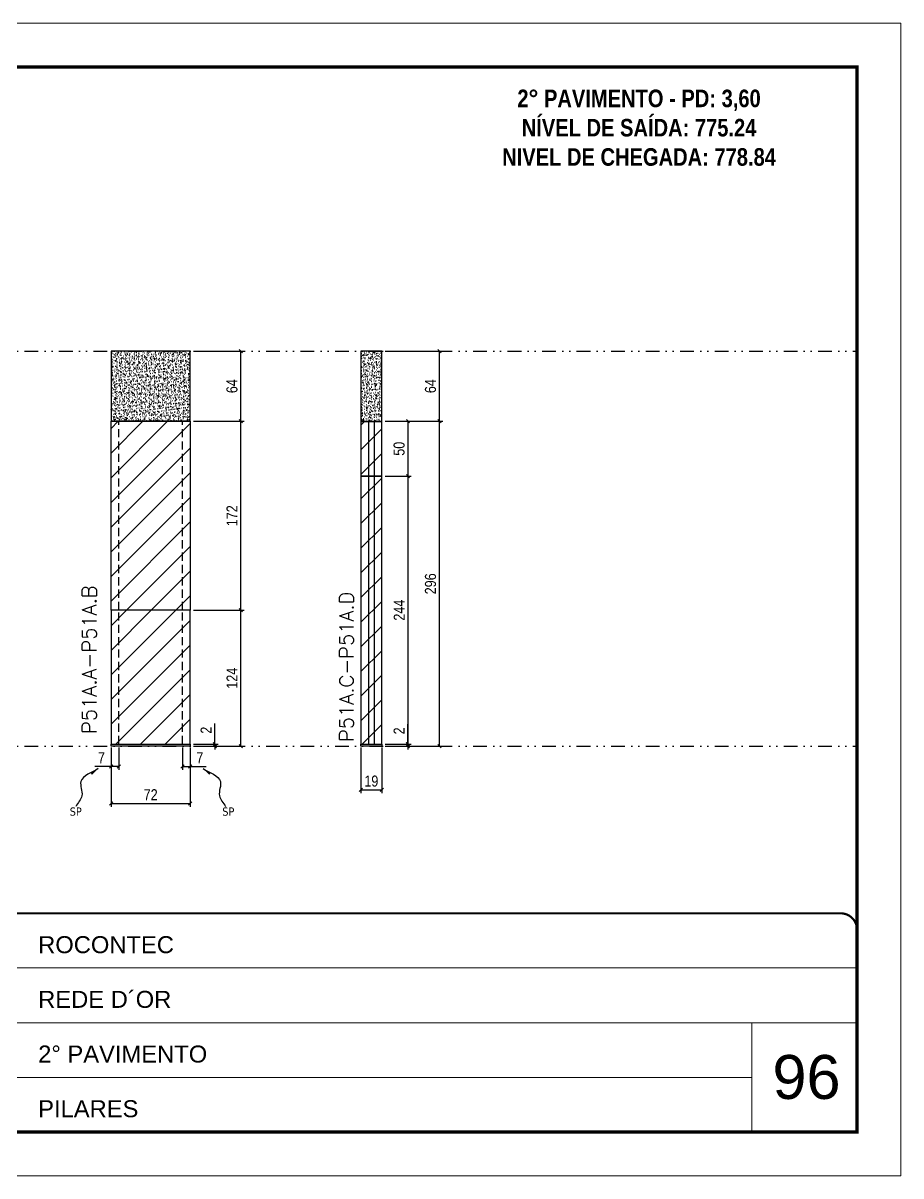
# Model space of a CAD drawing. Extents: x 2949 to 9203, y -16089 to 12527.
# Drawn here: x 8402 to 9203, y -14940 to -13890 of the extents above; entities that cross this region are included whole.
import ezdxf

# ---------------------------------------------------------------- set-up
doc = ezdxf.new("R2010")
doc.units = 0
for name, pattern in [('CONTINUO', [0]), ('DASHED', [0.75, 0.5, -0.25]), ('DIVIDE2', [0.625, 0.25, -0.125, 0, -0.125, 0, -0.125]), ('HIDDEN', [0.375, 0.25, -0.125])]:
    doc.linetypes.add(name, pattern=pattern)
for name, color, linetype, lineweight in [('CARIMBO', 255, 'Continuous', 9), ('Folhas', 255, 'Continuous', 9), ('Hachura', 251, 'Continuous', 9), ('SARRAFO DE PRESSAO', 251, 'DASHED', 9), ('Texto Seção', 7, 'Continuous', 15)]:
    doc.layers.add(name, color=color, linetype=linetype, lineweight=lineweight)
for name, color, linetype in [('COTA', 241, 'Continuous'), ('NOMENCLATURA', 7, 'Continuous'), ('Nível', 160, 'Continuous'), ('Painéis', 200, 'Continuous'), ('SARR_2.2x7', 40, 'Continuous'), ('Sarrafo de Pressão', 42, 'HIDDEN'), ('texto', 7, 'Continuous')]:
    doc.layers.add(name, color=color, linetype=linetype)
doc.styles.add('ARIAL', font='arial.ttf')
doc.styles.add('COTA TECNICA', font='techl___.ttf', dxfattribs={"height": 10})
doc.styles.add('COTA TECNICA-50', font='techl___.ttf', dxfattribs={"height": 10})
doc.styles.add('REGUA-120', font='ROMANS.shx', dxfattribs={"height": 15})
doc.styles.add('ROMANC', font='techb___.ttf', dxfattribs={"height": 2.5})
doc.styles.get("Standard").update_dxf_attribs({"font": 'arial.ttf'})
doc.dimstyles.new('COTA PAINEL-50', dxfattribs={"dimtxt": 10, "dimasz": 3, "dimexe": 3, "dimexo": 3, "dimgap": 3, "dimtad": 1, "dimdec": 1, "dimzin": 12, "dimdsep": 46, "dimtxsty": 'COTA TECNICA-50', "dimblk1": 'OBLIQUE', "dimblk2": 'OBLIQUE', "dimsah": 1, "dimcen": 0.9, "dimclrd": 4, "dimclre": 4, "dimclrt": 240, "dimadec": 1, "dimazin": 3, "dimtfac": 1, "dimtdec": 1, "dimtmove": 0, "dimatfit": 3, "dimfxl": 1, "dimtolj": 1, "dimtzin": 12, "dimarcsym": 0})
doc.dimstyles.new('PAINEL', dxfattribs={"dimtxt": 10, "dimasz": 3, "dimexe": 3, "dimexo": 3, "dimgap": 3, "dimtad": 1, "dimdec": 1, "dimzin": 12, "dimdsep": 46, "dimtxsty": 'COTA TECNICA', "dimblk1": 'OBLIQUE', "dimblk2": 'OBLIQUE', "dimsah": 1, "dimcen": 0.9, "dimclrd": 4, "dimclre": 4, "dimclrt": 240, "dimadec": 1, "dimazin": 3, "dimtfac": 1, "dimtdec": 1, "dimtmove": 0, "dimatfit": 3, "dimfxl": 1, "dimtolj": 1, "dimtzin": 12, "dimarcsym": 0})
doc.dimstyles.get("Standard").update_dxf_attribs({"dimtxt": 0.18, "dimasz": 0.18, "dimexe": 0.18, "dimexo": 0.0625, "dimgap": 0.09, "dimtad": 0, "dimtih": 1, "dimtoh": 1, "dimdec": 4, "dimzin": 0, "dimdsep": 46, "dimtxsty": 'Standard', "dimcen": 0.09, "dimadec": 0, "dimazin": 0, "dimtfac": 1, "dimtdec": 4, "dimtofl": 0, "dimtmove": 0, "dimatfit": 3, "dimfxl": 1, "dimtolj": 1, "dimtzin": 0, "dimarcsym": 0})

# ---------------------------------------------------------------- blocks, each defined once
blk = doc.blocks.new('9999999999')
at = {"color": 30, "linetype": 'CONTINUO'}
for p, q in [((98564.6, 34379.6), (99584, 34379.6)), ((98564.6, 34329.8), (99488, 34329.8)), ((99584, 34329.8), (99488, 34329.8)), ((99488, 34329.8), (99488, 34230.2)), ((98564.6, 34280), (99488, 34280))]:
    blk.add_line(p, q, dxfattribs=at)
at = {"color": 30, "linetype": 'CONTINUO', "const_width": 2}
blk.add_lwpolyline([(99584, 34230.2), (99584, 34414.4, 0.414214), (99569, 34429.4), (98229, 34429.4, 0.414214), (98214, 34414.4), (98214, 34245.2, 0.414214), (98229, 34230.2), (99584, 34230.2)], format="xyb", dxfattribs=at)
at = {"layer": 'Folhas'}
blk.add_lwpolyline([(98139, 34190.2), (99624, 34190.2), (99624, 35240.2), (98139, 35240.2)], close=True, dxfattribs=at)
at = {"layer": 'Folhas', "color": 30, "const_width": 3}
blk.add_lwpolyline([(98214, 34230.2), (99584, 34230.2), (99584, 35200.2), (98214, 35200.2)], close=True, dxfattribs=at)
at = {"color": 7, "linetype": 'Continuous', "ltscale": 5, "style": 'ARIAL'}
for s, height, p in [('ROCONTEC', 15.48, (98837.7, 34393.1)), ('REDE D´OR', 15.48, (98837.7, 34343.3)), ('2° PAVIMENTO', 15.483, (98837.7, 34293.5)), ('PILARES', 15.48, (98837.7, 34243.7))]:
    blk.add_text(s, height=height, dxfattribs=at).set_placement(p)
blk = doc.blocks.new('_Oblique')
at = {"color": 0, "linetype": 'ByBlock', "lineweight": -2}
blk.add_line((-0.5, -0.5), (0.5, 0.5), dxfattribs=at)
blk = doc.blocks.new('*D3246')
at = {"layer": 'COTA', "color": 4, "lineweight": -2, "transparency": 16777216}
for p, q in [((8482.8, -14550.2), (8482.8, -14604.4)), ((8554.8, -14550.2), (8554.8, -14604.4)), ((8482.8, -14601.4), (8554.8, -14601.4))]:
    blk.add_line(p, q, dxfattribs=at)
at = {"layer": 'Defpoints', "color": 0, "transparency": 16777216}
for p in [(8482.8, -14547.2), (8554.8, -14547.2), (8554.8, -14601.4)]:
    blk.add_point(p, dxfattribs=at)
at = {"layer": 'COTA', "color": 4, "lineweight": -2, "transparency": 16777216, "xscale": 3, "yscale": 3, "zscale": 3, "rotation": 180}
blk.add_blockref('_Oblique', (8482.8, -14601.4), dxfattribs=at)
at = {"layer": 'COTA', "color": 4, "lineweight": -2, "transparency": 16777216, "xscale": 3, "yscale": 3, "zscale": 3}
blk.add_blockref('_Oblique', (8554.8, -14601.4), dxfattribs=at)
at = {"layer": 'COTA', "color": 240, "transparency": 16777216, "insert": (8518.8, -14593.3), "char_height": 10, "attachment_point": 5, "style": 'COTA TECNICA'}
blk.add_mtext('\\A1;72', dxfattribs=at)
blk = doc.blocks.new('*D3247')
at = {"layer": 'COTA', "color": 4, "lineweight": -2, "transparency": 16777216}
for p, q in [((8557.8, -14425.2), (8604, -14425.2)), ((8601, -14549.2), (8601, -14425.2)), ((8557.8, -14549.2), (8604, -14549.2))]:
    blk.add_line(p, q, dxfattribs=at)
at = {"layer": 'Defpoints', "color": 0, "transparency": 16777216}
for p in [(8554.8, -14425.2), (8601, -14425.2), (8554.8, -14549.2)]:
    blk.add_point(p, dxfattribs=at)
at = {"layer": 'COTA', "color": 4, "lineweight": -2, "transparency": 16777216, "xscale": 3, "yscale": 3, "zscale": 3}
for p, rotation in [((8601, -14425.2), 90), ((8601, -14549.2), 270)]:
    blk.add_blockref('_Oblique', p, dxfattribs=dict(at, rotation=rotation))
at = {"layer": 'COTA', "color": 240, "transparency": 16777216, "insert": (8592.9, -14487.2), "char_height": 10, "attachment_point": 5, "rotation": 90, "style": 'COTA TECNICA-50'}
blk.add_mtext('\\A1;124', dxfattribs=at)
blk = doc.blocks.new('*D3248')
at = {"layer": 'COTA', "color": 4, "lineweight": -2, "transparency": 16777216}
for p, q in [((8577.3, -14547.2), (8577.3, -14528.4)), ((8557.8, -14547.2), (8580.3, -14547.2)), ((8557.8, -14549.2), (8580.3, -14549.2)), ((8577.3, -14549.2), (8577.3, -14547.2)), ((8577.3, -14549.2), (8577.3, -14552.2))]:
    blk.add_line(p, q, dxfattribs=at)
at = {"layer": 'Defpoints', "color": 0, "transparency": 16777216}
for p in [(8554.8, -14547.2), (8554.8, -14549.2), (8577.3, -14549.2)]:
    blk.add_point(p, dxfattribs=at)
at = {"layer": 'COTA', "color": 4, "lineweight": -2, "transparency": 16777216, "xscale": 3, "yscale": 3, "zscale": 3}
for p, rotation in [((8577.3, -14547.2), 270), ((8577.3, -14549.2), 90)]:
    blk.add_blockref('_Oblique', p, dxfattribs=dict(at, rotation=rotation))
at = {"layer": 'COTA', "color": 240, "transparency": 16777216, "insert": (8569.3, -14534.5), "char_height": 10, "attachment_point": 5, "rotation": 90, "style": 'COTA TECNICA-50'}
blk.add_mtext('\\A1;2', dxfattribs=at)
blk = doc.blocks.new('*D3249')
at = {"layer": 'COTA', "color": 4, "lineweight": -2, "transparency": 16777216}
for p, q in [((8482.8, -14552.2), (8482.8, -14570.7)), ((8489.8, -14550.2), (8489.8, -14570.7)), ((8482.8, -14567.7), (8468, -14567.7)), ((8489.8, -14567.7), (8482.8, -14567.7))]:
    blk.add_line(p, q, dxfattribs=at)
at = {"layer": 'Defpoints', "color": 0, "transparency": 16777216}
for p in [(8482.8, -14549.2), (8489.8, -14547.2), (8482.8, -14567.7)]:
    blk.add_point(p, dxfattribs=at)
at = {"layer": 'COTA', "color": 4, "lineweight": -2, "transparency": 16777216, "xscale": 3, "yscale": 3, "zscale": 3, "rotation": 180}
blk.add_blockref('_Oblique', (8482.8, -14567.7), dxfattribs=at)
at = {"layer": 'COTA', "color": 4, "lineweight": -2, "transparency": 16777216, "xscale": 3, "yscale": 3, "zscale": 3}
blk.add_blockref('_Oblique', (8489.8, -14567.7), dxfattribs=at)
at = {"layer": 'COTA', "color": 240, "transparency": 16777216, "insert": (8473.9, -14559.6), "char_height": 10, "attachment_point": 5, "style": 'COTA TECNICA-50'}
blk.add_mtext('\\A1;7', dxfattribs=at)
blk = doc.blocks.new('*D3250')
at = {"layer": 'COTA', "color": 4, "lineweight": -2, "transparency": 16777216}
for p, q in [((8547.8, -14550.2), (8547.8, -14570.7)), ((8554.8, -14552.2), (8554.8, -14570.7)), ((8547.8, -14567.7), (8554.8, -14567.7)), ((8554.8, -14567.7), (8569.5, -14567.7))]:
    blk.add_line(p, q, dxfattribs=at)
at = {"layer": 'Defpoints', "color": 0, "transparency": 16777216}
for p in [(8547.8, -14547.2), (8554.8, -14549.2), (8554.8, -14567.7)]:
    blk.add_point(p, dxfattribs=at)
at = {"layer": 'COTA', "color": 4, "lineweight": -2, "transparency": 16777216, "xscale": 3, "yscale": 3, "zscale": 3, "rotation": 180}
blk.add_blockref('_Oblique', (8547.8, -14567.7), dxfattribs=at)
at = {"layer": 'COTA', "color": 4, "lineweight": -2, "transparency": 16777216, "xscale": 3, "yscale": 3, "zscale": 3}
blk.add_blockref('_Oblique', (8554.8, -14567.7), dxfattribs=at)
at = {"layer": 'COTA', "color": 240, "transparency": 16777216, "insert": (8563.6, -14559.6), "char_height": 10, "attachment_point": 5, "style": 'COTA TECNICA-50'}
blk.add_mtext('\\A1;7', dxfattribs=at)
blk = doc.blocks.new('*D3252')
at = {"layer": 'COTA', "color": 4, "lineweight": -2, "transparency": 16777216}
for p, q in [((8732.4, -14303.2), (8756.3, -14303.2)), ((8753.3, -14547.2), (8753.3, -14303.2)), ((8732.4, -14547.2), (8756.3, -14547.2))]:
    blk.add_line(p, q, dxfattribs=at)
at = {"layer": 'Defpoints', "color": 0, "transparency": 16777216}
for p in [(8729.4, -14303.2), (8753.3, -14303.2), (8729.4, -14547.2)]:
    blk.add_point(p, dxfattribs=at)
at = {"layer": 'COTA', "color": 4, "lineweight": -2, "transparency": 16777216, "xscale": 3, "yscale": 3, "zscale": 3}
for p, rotation in [((8753.3, -14303.2), 90), ((8753.3, -14547.2), 270)]:
    blk.add_blockref('_Oblique', p, dxfattribs=dict(at, rotation=rotation))
at = {"layer": 'COTA', "color": 240, "transparency": 16777216, "insert": (8745.3, -14425.2), "char_height": 10, "attachment_point": 5, "rotation": 90, "style": 'COTA TECNICA'}
blk.add_mtext('\\A1;244', dxfattribs=at)
blk = doc.blocks.new('*D3253')
at = {"layer": 'COTA', "color": 4, "lineweight": -2, "transparency": 16777216}
for p, q in [((8732.4, -14189.2), (8784.9, -14189.2)), ((8781.9, -14253.2), (8781.9, -14189.2)), ((8732.4, -14253.2), (8784.9, -14253.2))]:
    blk.add_line(p, q, dxfattribs=at)
at = {"layer": 'Defpoints', "color": 0, "transparency": 16777216}
for p in [(8729.4, -14189.2), (8781.9, -14189.2), (8729.4, -14253.2)]:
    blk.add_point(p, dxfattribs=at)
at = {"layer": 'COTA', "color": 4, "lineweight": -2, "transparency": 16777216, "xscale": 3, "yscale": 3, "zscale": 3}
for p, rotation in [((8781.9, -14189.2), 90), ((8781.9, -14253.2), 270)]:
    blk.add_blockref('_Oblique', p, dxfattribs=dict(at, rotation=rotation))
at = {"layer": 'COTA', "color": 240, "transparency": 16777216, "insert": (8773.8, -14221.2), "char_height": 10, "attachment_point": 5, "rotation": 90, "style": 'COTA TECNICA'}
blk.add_mtext('\\A1;64', dxfattribs=at)
blk = doc.blocks.new('*D3254')
at = {"layer": 'COTA', "color": 4, "lineweight": -2, "transparency": 16777216}
for p, q in [((8710.4, -14550.2), (8710.4, -14591.9)), ((8729.4, -14550.2), (8729.4, -14591.9)), ((8710.4, -14588.9), (8729.4, -14588.9))]:
    blk.add_line(p, q, dxfattribs=at)
at = {"layer": 'Defpoints', "color": 0, "transparency": 16777216}
for p in [(8710.4, -14547.2), (8729.4, -14547.2), (8729.4, -14588.9)]:
    blk.add_point(p, dxfattribs=at)
at = {"layer": 'COTA', "color": 4, "lineweight": -2, "transparency": 16777216, "xscale": 3, "yscale": 3, "zscale": 3, "rotation": 180}
blk.add_blockref('_Oblique', (8710.4, -14588.9), dxfattribs=at)
at = {"layer": 'COTA', "color": 4, "lineweight": -2, "transparency": 16777216, "xscale": 3, "yscale": 3, "zscale": 3}
blk.add_blockref('_Oblique', (8729.4, -14588.9), dxfattribs=at)
at = {"layer": 'COTA', "color": 240, "transparency": 16777216, "insert": (8719.9, -14580.9), "char_height": 10, "attachment_point": 5, "style": 'COTA TECNICA'}
blk.add_mtext('\\A1;19', dxfattribs=at)
blk = doc.blocks.new('*D3260')
at = {"layer": 'COTA', "color": 4, "linetype": 'ByBlock', "lineweight": -2, "transparency": 16777216}
for p, q in [((8732.4, -14253.2), (8756.3, -14253.2)), ((8753.3, -14303.2), (8753.3, -14253.2)), ((8732.4, -14303.2), (8756.3, -14303.2))]:
    blk.add_line(p, q, dxfattribs=at)
at = {"layer": 'Defpoints', "color": 0, "linetype": 'ByBlock', "transparency": 16777216}
for p in [(8729.4, -14253.2), (8753.3, -14253.2), (8729.4, -14303.2)]:
    blk.add_point(p, dxfattribs=at)
at = {"layer": 'COTA', "color": 4, "linetype": 'ByBlock', "lineweight": -2, "transparency": 16777216, "xscale": 3, "yscale": 3, "zscale": 3}
for p, rotation in [((8753.3, -14253.2), 90), ((8753.3, -14303.2), 270)]:
    blk.add_blockref('_Oblique', p, dxfattribs=dict(at, rotation=rotation))
at = {"layer": 'COTA', "color": 240, "linetype": 'ByBlock', "transparency": 16777216, "insert": (8745.2, -14278.2), "char_height": 10, "attachment_point": 5, "rotation": 90, "style": 'COTA TECNICA'}
blk.add_mtext('\\A1;50', dxfattribs=at)
blk = doc.blocks.new('*D3255')
at = {"layer": 'COTA', "color": 4, "lineweight": -2, "transparency": 16777216}
for p, q in [((8753.2, -14547.2), (8753.2, -14529.1)), ((8732.4, -14547.2), (8756.2, -14547.2)), ((8732.4, -14549.2), (8756.2, -14549.2)), ((8753.2, -14549.2), (8753.2, -14547.2)), ((8753.2, -14549.2), (8753.2, -14552.2))]:
    blk.add_line(p, q, dxfattribs=at)
at = {"layer": 'Defpoints', "color": 0, "transparency": 16777216}
for p in [(8729.4, -14547.2), (8729.4, -14549.2), (8753.2, -14547.2)]:
    blk.add_point(p, dxfattribs=at)
at = {"layer": 'COTA', "color": 4, "lineweight": -2, "transparency": 16777216, "xscale": 3, "yscale": 3, "zscale": 3}
for p, rotation in [((8753.2, -14547.2), 270), ((8753.2, -14549.2), 90)]:
    blk.add_blockref('_Oblique', p, dxfattribs=dict(at, rotation=rotation))
at = {"layer": 'COTA', "color": 240, "transparency": 16777216, "insert": (8745.2, -14535.2), "char_height": 10, "attachment_point": 5, "rotation": 90, "style": 'COTA TECNICA-50'}
blk.add_mtext('\\A1;2', dxfattribs=at)
blk = doc.blocks.new('*D3251')
at = {"layer": 'COTA', "color": 4, "lineweight": -2, "transparency": 16777216}
for p, q in [((8557.8, -14189.2), (8604, -14189.2)), ((8601, -14253.2), (8601, -14189.2)), ((8557.8, -14253.2), (8604, -14253.2))]:
    blk.add_line(p, q, dxfattribs=at)
at = {"layer": 'Defpoints', "color": 0, "transparency": 16777216}
for p in [(8554.8, -14189.2), (8601, -14189.2), (8554.8, -14253.2)]:
    blk.add_point(p, dxfattribs=at)
at = {"layer": 'COTA', "color": 4, "lineweight": -2, "transparency": 16777216, "xscale": 3, "yscale": 3, "zscale": 3}
for p, rotation in [((8601, -14189.2), 90), ((8601, -14253.2), 270)]:
    blk.add_blockref('_Oblique', p, dxfattribs=dict(at, rotation=rotation))
at = {"layer": 'COTA', "color": 240, "transparency": 16777216, "insert": (8592.9, -14221.2), "char_height": 10, "attachment_point": 5, "rotation": 90, "style": 'COTA TECNICA'}
blk.add_mtext('\\A1;64', dxfattribs=at)
blk = doc.blocks.new('*D3259')
at = {"layer": 'COTA', "color": 4, "linetype": 'ByBlock', "lineweight": -2, "transparency": 16777216}
for p, q in [((8557.8, -14253.2), (8604, -14253.2)), ((8601, -14425.2), (8601, -14253.2)), ((8557.8, -14425.2), (8604, -14425.2))]:
    blk.add_line(p, q, dxfattribs=at)
at = {"layer": 'Defpoints', "color": 0, "linetype": 'ByBlock', "transparency": 16777216}
for p in [(8554.8, -14253.2), (8601, -14253.2), (8554.8, -14425.2)]:
    blk.add_point(p, dxfattribs=at)
at = {"layer": 'COTA', "color": 4, "linetype": 'ByBlock', "lineweight": -2, "transparency": 16777216, "xscale": 3, "yscale": 3, "zscale": 3}
for p, rotation in [((8601, -14253.2), 90), ((8601, -14425.2), 270)]:
    blk.add_blockref('_Oblique', p, dxfattribs=dict(at, rotation=rotation))
at = {"layer": 'COTA', "color": 240, "linetype": 'ByBlock', "transparency": 16777216, "insert": (8592.9, -14339.2), "char_height": 10, "attachment_point": 5, "rotation": 90, "style": 'COTA TECNICA'}
blk.add_mtext('\\A1;172', dxfattribs=at)
blk = doc.blocks.new('*D3269')
at = {"layer": 'COTA', "color": 4, "lineweight": -2, "transparency": 16777216}
for p, q in [((8732.4, -14253.2), (8784.9, -14253.2)), ((8781.9, -14549.2), (8781.9, -14253.2)), ((8732.4, -14549.2), (8784.9, -14549.2))]:
    blk.add_line(p, q, dxfattribs=at)
at = {"layer": 'Defpoints', "color": 0, "transparency": 16777216}
for p in [(8729.4, -14253.2), (8781.9, -14253.2), (8729.4, -14549.2)]:
    blk.add_point(p, dxfattribs=at)
at = {"layer": 'COTA', "color": 4, "lineweight": -2, "transparency": 16777216, "xscale": 3, "yscale": 3, "zscale": 3}
for p, rotation in [((8781.9, -14253.2), 90), ((8781.9, -14549.2), 270)]:
    blk.add_blockref('_Oblique', p, dxfattribs=dict(at, rotation=rotation))
at = {"layer": 'COTA', "color": 240, "transparency": 16777216, "insert": (8773.8, -14401.2), "char_height": 10, "attachment_point": 5, "rotation": 90, "style": 'COTA TECNICA-50'}
blk.add_mtext('\\A1;296', dxfattribs=at)

msp = doc.modelspace()

# ---------------------------------------------------------------- hatches: boundary and pattern name
at = {"layer": 'COTA', "linetype": 'ByBlock'}
h = msp.add_hatch(dxfattribs=at)
h.set_pattern_fill('AR-CONC', color=256, scale=0.03)
h.set_pattern_definition([(50, (-122620.3295, -41091.4722), (5.46554007, -0.47817257), [0.5715, -6.2865]), (355, (-122620.3295, -41091.472), (-1.05730264, 5.73170536), [0.4572, -5.02921753]), (100.4514447, (-122619.874, -41091.512), (4.40823741, 5.25353256), [0.48570026, -5.34270734]), (46.1842, (-122620.3295, -41089.948), (8.13237123, -1.26126984), [0.85725, -9.42975]), (96.6355576, (-122619.652, -41090.053), (7.122124, 7.42278374), [0.7285507, -8.01406824]), (351.184151, (-122620.3295, -41089.948), (7.122124, 7.42278374), [0.685799, -7.54379196]), (21, (-122619.5675, -41090.3292), (4.54843174, -3.06795595), [0.5715, -6.2865]), (326, (-122619.5675, -41090.329), (1.85406085, 5.52563898), [0.4572, -5.0292]), (71.451445, (-122619.1885, -41090.585), (6.40249258, 2.45768307), [0.48570026, -5.34269813]), (37.5, (-122620.3295, -41091.4722), (0.092658098, 2.536651166), [0, -4.96824, 0, -5.1054, 0, -5.04825]), (7.5, (-122620.3295, -41091.4722), (2.004589875, 3.005417245), [0, -2.91084, 0, -4.85394, 0, -1.92405]), (327.5, (-122622.0288, -41091.4722), (4.067717855, -0.17186232), [0, -1.905, 0, -5.9436, 0, -7.8867]), (317.5, (-122622.7908, -41091.4722), (4.44387544, 0.76279473), [0, -2.4765, 0, -3.94716, 0, -5.6007])])
h.paths.add_polyline_path([(8482.75, -14253.21), (8554.75, -14253.21), (8554.75, -14189.21), (8482.75, -14189.21)])
h = msp.add_hatch(dxfattribs=at)
h.set_pattern_fill('AR-CONC', color=256, scale=0.03)
h.set_pattern_definition([(50, (-122903.621, -41066.4722), (5.46554007, -0.47817257), [0.5715, -6.2865]), (355, (-122903.621, -41066.472), (-1.05730264, 5.73170536), [0.4572, -5.02921753]), (100.4514447, (-122903.1656, -41066.512), (4.40823741, 5.25353256), [0.48570026, -5.34270734]), (46.1842, (-122903.621, -41064.948), (8.13237123, -1.26126984), [0.85725, -9.42975]), (96.6355576, (-122902.9434, -41065.053), (7.122124, 7.42278374), [0.7285507, -8.01406824]), (351.184151, (-122903.621, -41064.948), (7.122124, 7.42278374), [0.685799, -7.54379196]), (21, (-122902.859, -41065.3292), (4.54843174, -3.06795595), [0.5715, -6.2865]), (326, (-122902.859, -41065.329), (1.85406085, 5.52563898), [0.4572, -5.0292]), (71.451445, (-122902.48, -41065.585), (6.40249258, 2.45768307), [0.48570026, -5.34269813]), (37.5, (-122903.6211, -41066.4722), (0.092658098, 2.536651166), [0, -4.96824, 0, -5.1054, 0, -5.04825]), (7.5, (-122903.621, -41066.4722), (2.004589875, 3.005417245), [0, -2.91084, 0, -4.85394, 0, -1.92405]), (327.5, (-122905.3204, -41066.4722), (4.067717855, -0.17186232), [0, -1.905, 0, -5.9436, 0, -7.8867]), (317.5, (-122906.0824, -41066.4722), (4.44387544, 0.76279473), [0, -2.4765, 0, -3.94716, 0, -5.6007])])
h.paths.add_polyline_path([(8710.41, -14253.23), (8729.41, -14253.23), (8729.41, -14189.21), (8710.41, -14189.21)])
at = {"layer": 'Hachura', "linetype": 'ByBlock'}
h = msp.add_hatch(dxfattribs=at)
h.set_pattern_fill('ANSI31', color=256, scale=5)
h.paths.add_polyline_path([(8554.75, -14253.21), (8482.75, -14253.21), (8482.75, -14425.21), (8554.75, -14425.21)])
h = msp.add_hatch(dxfattribs=at)
h.set_pattern_fill('ANSI31', color=256, scale=5)
h.paths.add_polyline_path([(8729.41, -14253.23), (8710.41, -14253.23), (8710.41, -14303.23), (8729.41, -14303.23)])
h = msp.add_hatch(dxfattribs=at)
h.set_pattern_fill('ANSI31', color=256, scale=5)
h.paths.add_polyline_path([(8729.41, -14303.23), (8710.41, -14303.23), (8710.41, -14547.21), (8729.41, -14547.21)])
h = msp.add_hatch(dxfattribs=at)
h.set_pattern_fill('ANSI31', color=256, scale=5)
h.paths.add_polyline_path([(8554.75, -14425.21), (8482.75, -14425.21), (8482.75, -14547.21), (8554.75, -14547.21)])

# ---------------------------------------------------------------- linework, layer by layer
at = {"layer": 'COTA', "linetype": 'ByBlock'}
for points in [[(8482.75, -14253.21), (8554.75, -14253.21), (8554.75, -14189.21), (8482.75, -14189.21)], [(8710.41, -14253.23), (8729.41, -14253.23), (8729.41, -14189.21), (8710.41, -14189.21)]]:
    msp.add_lwpolyline(points, close=True, dxfattribs=at)
at = {"layer": 'Nível', "color": 4, "linetype": 'DIVIDE2', "ltscale": 50}
for p, q in [((8152.19, -14189.21), (9162.53, -14189.21)), ((8152.19, -14549.21), (9162.53, -14549.21))]:
    msp.add_line(p, q, dxfattribs=at)
at = {"layer": 'Painéis'}
for p, q in [((8482.75, -14253.21), (8554.75, -14253.21)), ((8710.41, -14547.21), (8729.41, -14547.21)), ((8710.41, -14549.21), (8710.41, -14547.21)), ((8729.41, -14549.21), (8710.41, -14549.21)), ((8729.41, -14547.21), (8729.41, -14549.21))]:
    msp.add_line(p, q, dxfattribs=at)
for points in [[(8554.75, -14425.21), (8482.75, -14425.21), (8482.75, -14253.21), (8554.75, -14253.21)], [(8482.75, -14253.21), (8554.75, -14253.21), (8554.75, -14253.21), (8482.75, -14253.21)], [(8710.41, -14303.23), (8729.41, -14303.23), (8729.41, -14253.23), (8710.41, -14253.23)], [(8710.41, -14547.21), (8729.41, -14547.21), (8729.41, -14303.23), (8710.41, -14303.23)], [(8482.75, -14547.21), (8554.75, -14547.21), (8554.75, -14425.21), (8482.75, -14425.21)], [(8482.75, -14547.21), (8554.75, -14547.21), (8554.75, -14549.21), (8482.75, -14549.21)]]:
    msp.add_lwpolyline(points, close=True, dxfattribs=at)
at = {"layer": 'SARR_2.2x7'}
for p, q in [((8717.41, -14253.23), (8717.41, -14547.21)), ((8722.41, -14253.23), (8722.41, -14547.21))]:
    msp.add_line(p, q, dxfattribs=at)
at = {"layer": 'Sarrafo de Pressão', "ltscale": 30}
for p, q in [((8489.75, -14425.21), (8489.75, -14253.21)), ((8547.75, -14425.21), (8547.75, -14253.21)), ((8489.75, -14547.21), (8489.75, -14425.21)), ((8547.75, -14547.21), (8547.75, -14425.21))]:
    msp.add_line(p, q, dxfattribs=at)

# ---------------------------------------------------------------- block references
at = {"layer": 'SARRAFO DE PRESSAO', "color": 6, "linetype": 'ByBlock'}
msp.add_blockref('9999999999', (-90421.44, -49130.7), dxfattribs=at)

# ---------------------------------------------------------------- texts
at = {"layer": 'CARIMBO', "style": 'ARIAL'}
msp.add_text('96', height=40, dxfattribs=at).set_placement((9085.39, -14870.35))
at = {"layer": 'NOMENCLATURA', "color": 2, "insert": (8963.86, -13924.43), "char_height": 16, "attachment_point": 2, "style": 'ROMANC'}
msp.add_mtext_dynamic_manual_height_columns('\\P2° PAVIMENTO - PD: 3,60\\PNÍVEL DE SAÍDA: 775.24\\PNIVEL DE CHEGADA: 778.84', width=300.2766, gutter_width=1, heights=[0], dxfattribs=at)
at = {"layer": 'texto', "color": 0, "char_height": 7.5, "attachment_point": 5}
for insert in [(8450.51, -14608.7), (8589.53, -14608.7)]:
    msp.add_mtext('{\\fTahoma|b0|i0|c0|p34;\\C4;SP}', dxfattribs=dict(at, insert=insert))
at = {"layer": 'Texto Seção', "char_height": 13, "width": 285.3299, "attachment_point": 7, "rotation": 90, "style": 'REGUA-120'}
for s, insert in [('P51A.A-P51A.B', (8469.28, -14537.96)), ('P51A.C-P51A.D', (8703.76, -14545.28))]:
    msp.add_mtext(s, dxfattribs=dict(at, insert=insert))

# ---------------------------------------------------------------- dimensions: what is measured, and where the dimension line sits
at = {"layer": 'COTA'}
for base, p1, p2, picture, middle in [((8600.99, -14189.21), (8554.75, -14253.21), (8554.75, -14189.21), '*D3251', (8592.89, -14221.21)), ((8781.9, -14189.21), (8729.41, -14253.23), (8729.41, -14189.21), '*D3253', (8773.79, -14221.22)), ((8753.35, -14303.23), (8729.41, -14547.21), (8729.41, -14303.23), '*D3252', (8745.28, -14425.22))]:
    dim = msp.add_linear_dim(base=base, p1=p1, p2=p2, angle=90, dimstyle='PAINEL', override={"dimarcsym": 2}, dxfattribs=at)
    dim.commit()
    dim.dimension.update_dxf_attribs({"geometry": picture, "text_midpoint": middle})
at = {"layer": 'COTA', "linetype": 'ByBlock'}
for base, p1, p2, picture, middle in [((8600.99, -14253.21), (8554.75, -14425.21), (8554.75, -14253.21), '*D3259', (8592.92, -14339.21)), ((8753.35, -14253.23), (8729.41, -14303.23), (8729.41, -14253.23), '*D3260', (8745.24, -14278.23))]:
    dim = msp.add_linear_dim(base=base, p1=p1, p2=p2, angle=90, dimstyle='PAINEL', dxfattribs=at)
    dim.commit()
    dim.dimension.update_dxf_attribs({"geometry": picture, "text_midpoint": middle})
at = {"layer": 'COTA'}
for base, p1, p2, angle, picture, middle in [((8781.9, -14253.23), (8729.41, -14549.21), (8729.41, -14253.23), 90, '*D3269', (8773.76, -14401.22)), ((8600.99, -14425.21), (8554.75, -14549.21), (8554.75, -14425.21), 90, '*D3247', (8592.92, -14487.21)), ((8482.75, -14567.72), (8489.75, -14547.21), (8482.75, -14549.21), 180, '*D3249', (8473.89, -14559.65))]:
    dim = msp.add_linear_dim(base=base, p1=p1, p2=p2, angle=angle, dimstyle='COTA PAINEL-50', dxfattribs=at)
    dim.commit()
    dim.dimension.update_dxf_attribs({"geometry": picture, "text_midpoint": middle})
for base, p1, p2, picture, middle in [((8577.28, -14549.21), (8554.75, -14547.21), (8554.75, -14549.21), '*D3248', (8577.28, -14534.46)), ((8753.22, -14547.21), (8729.41, -14549.21), (8729.41, -14547.21), '*D3255', (8753.22, -14535.15))]:
    dim = msp.add_linear_dim(base=base, p1=p1, p2=p2, angle=90, dimstyle='COTA PAINEL-50', dxfattribs=at)
    dim.commit()
    dim.dimension.update_dxf_attribs({"geometry": picture, "text_midpoint": middle, "dimtype": 160})
for base, p1, p2, picture, middle in [((8554.75, -14601.39), (8482.75, -14547.21), (8554.75, -14547.21), '*D3246', (8518.75, -14593.31)), ((8729.41, -14588.94), (8710.41, -14547.21), (8729.41, -14547.21), '*D3254', (8719.91, -14580.85))]:
    dim = msp.add_linear_dim(base=base, p1=p1, p2=p2, dimstyle='PAINEL', override={"dimarcsym": 2}, dxfattribs=at)
    dim.commit()
    dim.dimension.update_dxf_attribs({"geometry": picture, "text_midpoint": middle})
dim = msp.add_linear_dim(base=(8554.75, -14567.72), p1=(8547.75, -14547.21), p2=(8554.75, -14549.21), dimstyle='COTA PAINEL-50', dxfattribs=at)
dim.commit()
dim.dimension.update_dxf_attribs({"geometry": '*D3250', "text_midpoint": (8563.62, -14559.65)})

# ---------------------------------------------------------------- leaders
at = {"layer": 'COTA', "path_type": 1}
for points in [[(8470.93, -14569.39), (8455.14, -14581.23), (8456.07, -14594.23), (8450.51, -14604.01)], [(8566.58, -14569.39), (8582.37, -14581.23), (8581.44, -14594.23), (8587, -14604.01)]]:
    msp.add_leader(points, dimstyle='Standard', override={"dimasz": 8}, dxfattribs=at)

doc.saveas('drawing.dxf')
